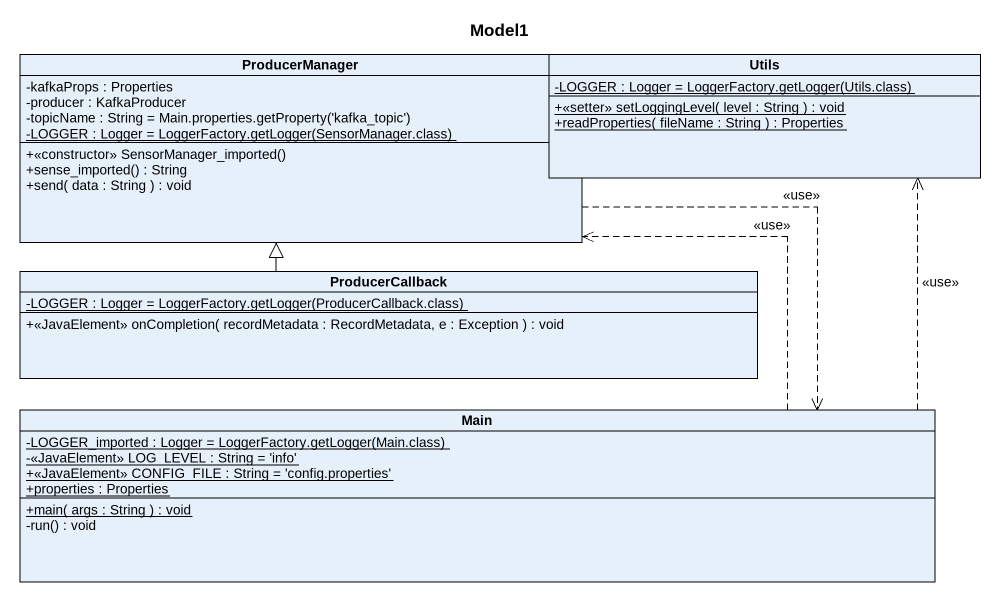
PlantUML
@startuml
title Model1
hide circle
hide empty members
skinparam classAttributeIconSize 0
class ProducerManager {
  -kafkaProps : Properties
  -producer : KafkaProducer
  {field} -topicName : String = Main.properties.getProperty('kafka_topic')
  {static} {field} -LOGGER : Logger = LoggerFactory.getLogger(SensorManager.class)
  +<<constructor>> SensorManager_imported()
  +sense_imported() : String
  +send( data : String ) : void
}
class Utils {
  {static} {field} -LOGGER : Logger = LoggerFactory.getLogger(Utils.class)
  {static} +<<setter>> setLoggingLevel( level : String ) : void
  {static} +readProperties( fileName : String ) : Properties
}
class ProducerCallback {
  {static} {field} -LOGGER : Logger = LoggerFactory.getLogger(ProducerCallback.class)
  +<<JavaElement>> onCompletion( recordMetadata : RecordMetadata, e : Exception ) : void
}
class Main {
  {static} {field} -LOGGER_imported : Logger = LoggerFactory.getLogger(Main.class)
  {static} -<<JavaElement>> LOG_LEVEL : String = 'info'
  {static} +<<JavaElement>> CONFIG_FILE : String = 'config.properties'
  {static} +properties : Properties
  {static} +main( args : String ) : void
  -run() : void
}
ProducerManager ..> Main : <<use>>
ProducerCallback -up-|> ProducerManager
Main .up.> ProducerManager : <<use>>
Main .up.> Utils : <<use>>
@enduml
